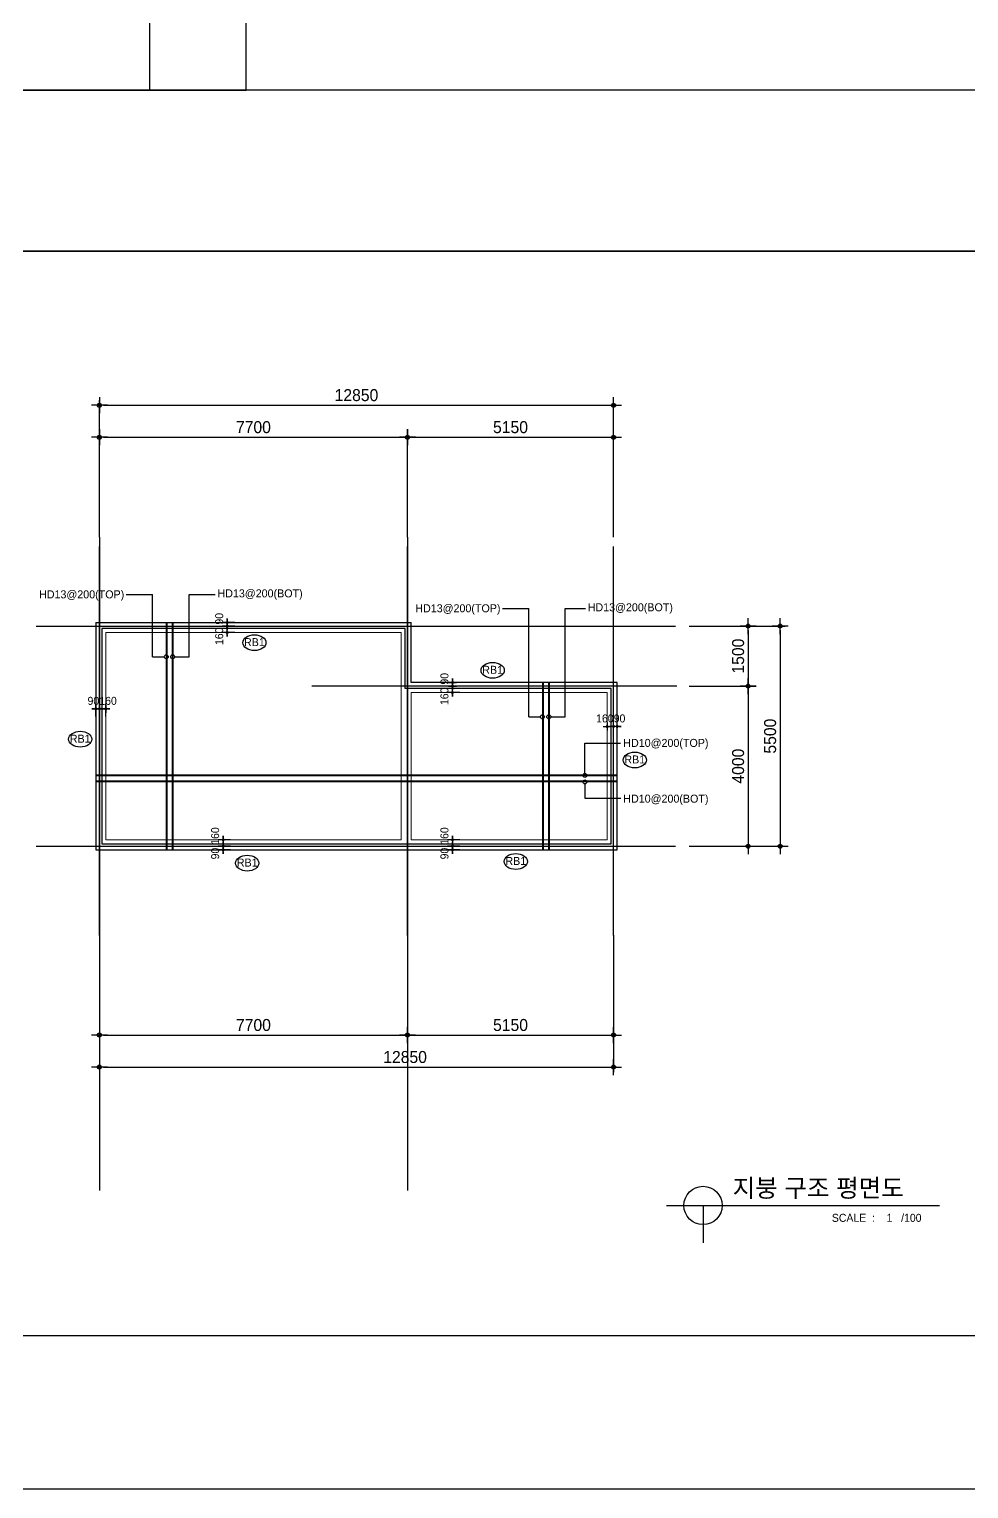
# Model space of a CAD drawing. Header units: millimetres. Extents: x 2237537 to 2823092, y 532110 to 734861.
# Drawn here: x 2461650 to 2485133, y 602024 to 638504 of the extents above; entities that cross this region are included whole.
import ezdxf
from ezdxf.enums import TextEntityAlignment as Align
from ezdxf.lldxf.tags import DXFTag

# ---------------------------------------------------------------- set-up
doc = ezdxf.new("R2010")
doc.units = ezdxf.units.MM
doc.header["$LTSCALE"] = 300
doc.header["$MEASUREMENT"] = 0
doc.layers.get('0').update_dxf_attribs({"lineweight": 0})
for name, color, linetype in [('2', 2, 'Continuous'), ('6', 6, 'Continuous'), ('CEN', 1, 'CEN'), ('COL', 2, 'Continuous'), ('DIM', 7, 'Continuous'), ('ETC', 6, 'Continuous'), ('FORM', 4, 'Continuous'), ('TEX', 3, 'Continuous'), ('WID', 4, 'Continuous')]:
    doc.layers.add(name, color=color, linetype=linetype)
doc.styles.add('울릉도', font='Expo M.ttf')
doc.styles.add('휴먼세엑스포', font='Dotum.ttf')
tags = doc.linetypes.add('CEN', pattern=[62, 60, -1, 0, -1]).pattern_tags.tags
tags[10:11] = [DXFTag(74, 4), DXFTag(75, 0), DXFTag(340, '0'), DXFTag(46, 1.0), DXFTag(50, 0.0), DXFTag(44, 0.0), DXFTag(45, 0.0)]
tags[8:9] = [DXFTag(74, 4), DXFTag(75, 0), DXFTag(340, '0'), DXFTag(46, 1.0), DXFTag(50, 0.0), DXFTag(44, 0.0), DXFTag(45, 0.0)]
tags[6:7] = [DXFTag(74, 4), DXFTag(75, 0), DXFTag(340, '0'), DXFTag(46, 1.0), DXFTag(50, 0.0), DXFTag(44, 0.0), DXFTag(45, 0.0)]
tags[4:5] = [DXFTag(74, 4), DXFTag(75, 0), DXFTag(340, '0'), DXFTag(46, 1.0), DXFTag(50, 0.0), DXFTag(44, 0.0), DXFTag(45, 0.0)]
tags = doc.linetypes.add('HID', pattern=[2.3, 1.5, -0.8]).pattern_tags.tags
tags[6:7] = [DXFTag(74, 4), DXFTag(75, 0), DXFTag(340, '0'), DXFTag(46, 1.0), DXFTag(50, 0.0), DXFTag(44, 0.0), DXFTag(45, 0.0)]
tags[4:5] = [DXFTag(74, 4), DXFTag(75, 0), DXFTag(340, '0'), DXFTag(46, 1.0), DXFTag(50, 0.0), DXFTag(44, 0.0), DXFTag(45, 0.0)]
doc.dimstyles.new('CPDIM1', dxfattribs={"dimtxt": 3, "dimasz": 1, "dimexe": 1.25, "dimexo": 1, "dimgap": 1, "dimtad": 1, "dimdec": 0, "dimzin": 1, "dimdsep": 46, "dimtxsty": '휴먼세엑스포', "dimblk1": 'Z_DOT', "dimblk2": 'Z_DOT', "dimsah": 1, "dimcen": 2.5, "dimadec": 0, "dimazin": 0, "dimtfac": 1, "dimtdec": 0, "dimtix": 1, "dimtmove": 2, "dimatfit": 3, "dimldrblk": 'Z_DOT', "dimfxl": 1, "dimtolj": 1, "dimtzin": 1, "dimarcsym": 0})

# ---------------------------------------------------------------- blocks, each defined once
blk = doc.blocks.new('Z_DOT')
at = {"layer": 'DIM', "color": 7}
for p, q in [((-2, 0), (2, 0)), ((0, -2), (0, 2))]:
    blk.add_line(p, q, dxfattribs=at)
for radius in [0.5, 0.25]:
    blk.add_circle((0, 0), radius, dxfattribs=at)
blk = doc.blocks.new('*D72')
at = {"layer": 'DEFPOINTS', "color": 0}
for p in [(2471104, 628305), (2463404, 625705), (2471104, 625705)]:
    blk.add_point(p, dxfattribs=at)
at = {"layer": 'DIM', "color": 0, "lineweight": -2}
for p, q in [((2463404, 625805), (2463404, 628430)), ((2463504, 628305), (2471004, 628305)), ((2471104, 625805), (2471104, 628430))]:
    blk.add_line(p, q, dxfattribs=at)
at = {"layer": 'DIM', "color": 0, "lineweight": -2, "xscale": 100, "yscale": 100, "zscale": 100, "rotation": 180}
blk.add_blockref('Z_DOT', (2463404, 628305), dxfattribs=at)
at = {"layer": 'DIM', "color": 0, "lineweight": -2, "xscale": 100, "yscale": 100, "zscale": 100}
blk.add_blockref('Z_DOT', (2471104, 628305), dxfattribs=at)
at = {"layer": 'DIM', "color": 0, "insert": (2467254, 628556), "char_height": 300, "attachment_point": 5, "style": '휴먼세엑스포'}
blk.add_mtext('\\A1;7700', dxfattribs=at)
blk = doc.blocks.new('*D73')
at = {"layer": 'DEFPOINTS', "color": 0}
for p in [(2476254, 629105), (2463404, 625705), (2476254, 625705)]:
    blk.add_point(p, dxfattribs=at)
at = {"layer": 'DIM', "color": 0, "lineweight": -2}
for p, q in [((2463404, 625805), (2463404, 629230)), ((2463504, 629105), (2476154, 629105)), ((2476254, 625805), (2476254, 629230))]:
    blk.add_line(p, q, dxfattribs=at)
at = {"layer": 'DIM', "color": 0, "lineweight": -2, "xscale": 100, "yscale": 100, "zscale": 100, "rotation": 180}
blk.add_blockref('Z_DOT', (2463404, 629105), dxfattribs=at)
at = {"layer": 'DIM', "color": 0, "lineweight": -2, "xscale": 100, "yscale": 100, "zscale": 100}
blk.add_blockref('Z_DOT', (2476254, 629105), dxfattribs=at)
at = {"layer": 'DIM', "color": 0, "insert": (2469829, 629356), "char_height": 300, "attachment_point": 5, "style": '휴먼세엑스포'}
blk.add_mtext('\\A1;12850', dxfattribs=at)
blk = doc.blocks.new('*D75')
at = {"layer": 'DEFPOINTS', "color": 0}
for p in [(2476254, 628305), (2471104, 625705), (2476254, 625705)]:
    blk.add_point(p, dxfattribs=at)
at = {"layer": 'DIM', "color": 0, "lineweight": -2}
for p, q in [((2471104, 625805), (2471104, 628430)), ((2471204, 628305), (2476154, 628305)), ((2476254, 625805), (2476254, 628430))]:
    blk.add_line(p, q, dxfattribs=at)
at = {"layer": 'DIM', "color": 0, "lineweight": -2, "xscale": 100, "yscale": 100, "zscale": 100, "rotation": 180}
blk.add_blockref('Z_DOT', (2471104, 628305), dxfattribs=at)
at = {"layer": 'DIM', "color": 0, "lineweight": -2, "xscale": 100, "yscale": 100, "zscale": 100}
blk.add_blockref('Z_DOT', (2476254, 628305), dxfattribs=at)
at = {"layer": 'DIM', "color": 0, "insert": (2473679, 628556), "char_height": 300, "attachment_point": 5, "style": '휴먼세엑스포'}
blk.add_mtext('\\A1;5150', dxfattribs=at)
blk = doc.blocks.new('*D76')
at = {"layer": 'DEFPOINTS', "color": 0}
for p in [(2478047, 623585), (2478047, 618085), (2480418, 618085)]:
    blk.add_point(p, dxfattribs=at)
at = {"layer": 'DIM', "color": 0, "lineweight": -2}
for p, q in [((2478147, 623585), (2480543, 623585)), ((2480418, 623485), (2480418, 618185)), ((2478147, 618085), (2480543, 618085))]:
    blk.add_line(p, q, dxfattribs=at)
at = {"layer": 'DIM', "color": 0, "lineweight": -2, "xscale": 100, "yscale": 100, "zscale": 100}
for p, rotation in [((2480418, 623585), 90), ((2480418, 618085), 270)]:
    blk.add_blockref('Z_DOT', p, dxfattribs=dict(at, rotation=rotation))
at = {"layer": 'DIM', "color": 0, "insert": (2480168, 620835), "char_height": 300, "attachment_point": 5, "rotation": 90, "style": '휴먼세엑스포'}
blk.add_mtext('\\A1;5500', dxfattribs=at)
blk = doc.blocks.new('*D77')
at = {"layer": 'DEFPOINTS', "color": 0}
for p in [(2478047, 622085), (2478047, 618085), (2479618, 618085)]:
    blk.add_point(p, dxfattribs=at)
at = {"layer": 'DIM', "color": 0, "lineweight": -2}
for p, q in [((2478147, 622085), (2479743, 622085)), ((2479618, 621985), (2479618, 618185)), ((2478147, 618085), (2479743, 618085))]:
    blk.add_line(p, q, dxfattribs=at)
at = {"layer": 'DIM', "color": 0, "lineweight": -2, "xscale": 100, "yscale": 100, "zscale": 100}
for p, rotation in [((2479618, 622085), 90), ((2479618, 618085), 270)]:
    blk.add_blockref('Z_DOT', p, dxfattribs=dict(at, rotation=rotation))
at = {"layer": 'DIM', "color": 0, "insert": (2479368, 620085), "char_height": 300, "attachment_point": 5, "rotation": 90, "style": '휴먼세엑스포'}
blk.add_mtext('\\A1;4000', dxfattribs=at)
blk = doc.blocks.new('*D78')
at = {"layer": 'DEFPOINTS', "color": 0}
for p in [(2478047, 623585), (2478047, 622085), (2479618, 622085)]:
    blk.add_point(p, dxfattribs=at)
at = {"layer": 'DIM', "color": 0, "lineweight": -2}
for p, q in [((2478147, 623585), (2479743, 623585)), ((2479618, 623485), (2479618, 622185)), ((2478147, 622085), (2479743, 622085))]:
    blk.add_line(p, q, dxfattribs=at)
at = {"layer": 'DIM', "color": 0, "lineweight": -2, "xscale": 100, "yscale": 100, "zscale": 100}
for p, rotation in [((2479618, 623585), 90), ((2479618, 622085), 270)]:
    blk.add_blockref('Z_DOT', p, dxfattribs=dict(at, rotation=rotation))
at = {"layer": 'DIM', "color": 0, "insert": (2479368, 622835), "char_height": 300, "attachment_point": 5, "rotation": 90, "style": '휴먼세엑스포'}
blk.add_mtext('\\A1;1500', dxfattribs=at)
blk = doc.blocks.new('*D79')
at = {"layer": 'DEFPOINTS', "color": 0}
for p in [(2463404, 615964), (2471104, 615964), (2471104, 613364)]:
    blk.add_point(p, dxfattribs=at)
at = {"layer": 'DIM', "color": 0, "lineweight": -2}
for p, q in [((2463404, 615864), (2463404, 613239)), ((2471104, 615864), (2471104, 613239)), ((2463504, 613364), (2471004, 613364))]:
    blk.add_line(p, q, dxfattribs=at)
at = {"layer": 'DIM', "color": 0, "lineweight": -2, "xscale": 100, "yscale": 100, "zscale": 100, "rotation": 180}
blk.add_blockref('Z_DOT', (2463404, 613364), dxfattribs=at)
at = {"layer": 'DIM', "color": 0, "lineweight": -2, "xscale": 100, "yscale": 100, "zscale": 100}
blk.add_blockref('Z_DOT', (2471104, 613364), dxfattribs=at)
at = {"layer": 'DIM', "color": 0, "insert": (2467254, 613614), "char_height": 300, "attachment_point": 5, "style": '휴먼세엑스포'}
blk.add_mtext('\\A1;7700', dxfattribs=at)
blk = doc.blocks.new('*D80')
at = {"layer": 'DEFPOINTS', "color": 0}
for p in [(2463404, 615964), (2476254, 615964), (2476254, 612564)]:
    blk.add_point(p, dxfattribs=at)
at = {"layer": 'DIM', "color": 0, "lineweight": -2}
for p, q in [((2463404, 615864), (2463404, 612439)), ((2476254, 615864), (2476254, 612439)), ((2463504, 612564), (2476154, 612564))]:
    blk.add_line(p, q, dxfattribs=at)
at = {"layer": 'DIM', "color": 0, "lineweight": -2, "xscale": 100, "yscale": 100, "zscale": 100, "rotation": 180}
blk.add_blockref('Z_DOT', (2463404, 612564), dxfattribs=at)
at = {"layer": 'DIM', "color": 0, "lineweight": -2, "xscale": 100, "yscale": 100, "zscale": 100}
blk.add_blockref('Z_DOT', (2476254, 612564), dxfattribs=at)
at = {"layer": 'DIM', "color": 0, "insert": (2471044, 612814), "char_height": 300, "attachment_point": 5, "style": '휴먼세엑스포'}
blk.add_mtext('\\A1;12850', dxfattribs=at)
blk = doc.blocks.new('*D81')
at = {"layer": 'DEFPOINTS', "color": 0}
for p in [(2471104, 615964), (2476254, 615964), (2476254, 613364)]:
    blk.add_point(p, dxfattribs=at)
at = {"layer": 'DIM', "color": 0, "lineweight": -2}
for p, q in [((2471104, 615864), (2471104, 613239)), ((2476254, 615864), (2476254, 613239)), ((2471204, 613364), (2476154, 613364))]:
    blk.add_line(p, q, dxfattribs=at)
at = {"layer": 'DIM', "color": 0, "lineweight": -2, "xscale": 100, "yscale": 100, "zscale": 100, "rotation": 180}
blk.add_blockref('Z_DOT', (2471104, 613364), dxfattribs=at)
at = {"layer": 'DIM', "color": 0, "lineweight": -2, "xscale": 100, "yscale": 100, "zscale": 100}
blk.add_blockref('Z_DOT', (2476254, 613364), dxfattribs=at)
at = {"layer": 'DIM', "color": 0, "insert": (2473679, 613614), "char_height": 300, "attachment_point": 5, "style": '휴먼세엑스포'}
blk.add_mtext('\\A1;5150', dxfattribs=at)
blk = doc.blocks.new('FORM')
at = {"layer": 'FORM', "flags": 128}
blk.add_lwpolyline([(162564, 26543), (159542, 26543), (159542, 23521), (162564, 23521), (162564, 58478), (159542, 58478), (159542, 55456), (162564, 55456), (162564, 58478), (115719, 58478), (115719, 55456), (118742, 55456), (118742, 58478), (115719, 58478), (115719, 23521), (118742, 23521), (118742, 26543), (115719, 26543), (115719, 23521), (162564, 23521)], dxfattribs=at)
at = {"layer": 'FORM', "const_width": 37.8}
blk.add_lwpolyline([(120245, 27347), (120245, 54452), (159038, 54452), (159038, 27347)], close=True, dxfattribs=at)

msp = doc.modelspace()

# ---------------------------------------------------------------- linework, layer by layer
at = {"linetype": 'HID', "ltscale": 0.3}
for p, q in [((2463564.1, 623424.7), (2463564.1, 618244.7)), ((2463564.1, 623424.7), (2470944.1, 623424.7)), ((2470944.1, 618244.7), (2470944.1, 623424.7)), ((2476094.1, 621924.7), (2471194.1, 621924.7)), ((2471194.1, 618244.7), (2471194.1, 621924.7)), ((2476094.1, 618244.7), (2476094.1, 621924.7)), ((2463564.1, 618244.7), (2470944.1, 618244.7)), ((2471194.1, 618244.7), (2476094.1, 618244.7))]:
    msp.add_line(p, q, dxfattribs=at)
at = {"layer": '2'}
for p, q in [((2477580, 609105.3), (2484399.2, 609105.3)), ((2478491.6, 609105.3), (2478491.6, 608173.8))]:
    msp.add_line(p, q, dxfattribs=at)
msp.add_circle((2478491.6, 609105.3), 479.1, dxfattribs=at)
at = {"layer": '6'}
for p, q in [((2463404.1, 625805.3), (2463404.1, 609481)), ((2471104.1, 625805.3), (2471104.1, 609481))]:
    msp.add_line(p, q, dxfattribs=at)
at = {"layer": 'CEN'}
for p, q in [((2463404.1, 615848.9), (2463404.1, 625576.9)), ((2471104.1, 615848.9), (2471104.1, 625576.9)), ((2476254.1, 615848.9), (2476254.1, 625576.9)), ((2461821.5, 623584.7), (2477806.1, 623584.7)), ((2477836.8, 622084.7), (2468713.8, 622084.7)), ((2461821.5, 618084.7), (2477806.1, 618084.7))]:
    msp.add_line(p, q, dxfattribs=at)
at = {"layer": 'COL', "const_width": 50}
for points in [[(2465083.9, 617994.7), (2465083.9, 623674.7)], [(2474486.9, 617994.7), (2474486.9, 622174.7)], [(2463314.1, 619852.9), (2476344.1, 619852.9)]]:
    msp.add_lwpolyline(points, dxfattribs=at)
at = {"layer": 'COL', "linetype": 'HID', "const_width": 50}
for points in [[(2465233.9, 617994.7), (2465233.9, 623674.7)], [(2474636.9, 617994.7), (2474636.9, 622174.7)], [(2463314.1, 619702.9), (2476344.1, 619702.9)]]:
    msp.add_lwpolyline(points, dxfattribs=at)
at = {"layer": 'DIM'}
for p, q in [((2466786.1, 623674.7), (2466475.1, 623674.7)), ((2466786.1, 623584.7), (2466475.1, 623584.7)), ((2466786.1, 623584.7), (2466475.1, 623584.7)), ((2466600.1, 623724.7), (2466600.1, 623774.7)), ((2466600.1, 623634.7), (2466600.1, 623684.7)), ((2466600.1, 623584.7), (2466600.1, 623674.7)), ((2466600.1, 623424.7), (2466600.1, 623584.7)), ((2466600.1, 623534.7), (2466600.1, 623484.7)), ((2466786.1, 623424.7), (2466475.1, 623424.7)), ((2466600.1, 623374.7), (2466600.1, 623324.7)), ((2472415, 622174.7), (2472104, 622174.7)), ((2472415, 622084.7), (2472104, 622084.7)), ((2472415, 622084.7), (2472104, 622084.7)), ((2472229, 622224.7), (2472229, 622274.7)), ((2472229, 622134.7), (2472229, 622184.7)), ((2472229, 622084.7), (2472229, 622174.7)), ((2472229, 621924.7), (2472229, 622084.7)), ((2472229, 622034.7), (2472229, 621984.7)), ((2463314.1, 621329.7), (2463314.1, 621640.7)), ((2463404.1, 621329.7), (2463404.1, 621640.7)), ((2463404.1, 621329.7), (2463404.1, 621640.7)), ((2463564.1, 621329.7), (2463564.1, 621640.7)), ((2472415, 621924.7), (2472104, 621924.7)), ((2472229, 621874.7), (2472229, 621824.7)), ((2463264.1, 621515.7), (2463214.1, 621515.7)), ((2463354.1, 621515.7), (2463304.1, 621515.7)), ((2463314.1, 621515.7), (2463404.1, 621515.7)), ((2463404.1, 621515.7), (2463564.1, 621515.7)), ((2463454.1, 621515.7), (2463504.1, 621515.7)), ((2463614.1, 621515.7), (2463664.1, 621515.7)), ((2476394.1, 621076.9), (2476444.1, 621076.9)), ((2466498, 618294.7), (2466498, 618344.7)), ((2472229, 618294.7), (2472229, 618344.7)), ((2466684, 618244.7), (2466373, 618244.7)), ((2466684, 618084.7), (2466373, 618084.7)), ((2466684, 618084.7), (2466373, 618084.7)), ((2466684, 617994.7), (2466373, 617994.7)), ((2466498, 618244.7), (2466498, 618084.7)), ((2466498, 618134.7), (2466498, 618184.7)), ((2466498, 618084.7), (2466498, 617994.7)), ((2466498, 618034.7), (2466498, 617984.7)), ((2472415, 618244.7), (2472104, 618244.7)), ((2472415, 618084.7), (2472104, 618084.7)), ((2472415, 618084.7), (2472104, 618084.7)), ((2472415, 617994.7), (2472104, 617994.7)), ((2472229, 618244.7), (2472229, 618084.7)), ((2472229, 618134.7), (2472229, 618184.7)), ((2472229, 618084.7), (2472229, 617994.7)), ((2472229, 618034.7), (2472229, 617984.7)), ((2466498, 617944.7), (2466498, 617894.7)), ((2472229, 617944.7), (2472229, 617894.7))]:
    msp.add_line(p, q, dxfattribs=at)
at = {"layer": 'ETC'}
for p, q in [((2464075.7, 624375.2), (2464733.9, 624375.2)), ((2464733.9, 622817.9), (2464733.9, 624375.2)), ((2465643.9, 622817.9), (2465643.9, 624375.2)), ((2465643.9, 624375.2), (2466296.1, 624375.2)), ((2473478.7, 624027.2), (2474136.9, 624027.2)), ((2474136.9, 621317.9), (2474136.9, 624027.2)), ((2475046.9, 621317.9), (2475046.9, 624027.2)), ((2475046.9, 624027.2), (2475549.1, 624027.2)), ((2464733.9, 622817.9), (2465023.9, 622817.9)), ((2465283.9, 622817.9), (2465643.9, 622817.9)), ((2474136.9, 621317.9), (2474426.9, 621317.9)), ((2474686.9, 621317.9), (2475046.9, 621317.9)), ((2475537.5, 619902.9), (2475537.5, 620656.9)), ((2475537.5, 620656.9), (2476427.5, 620656.9)), ((2475537.5, 619642.9), (2475537.5, 619282.9)), ((2475537.5, 619282.9), (2476437.5, 619282.9))]:
    msp.add_line(p, q, dxfattribs=at)
for centre in [(2465073.9, 622817.9), (2465233.9, 622817.9), (2474476.9, 621317.9), (2474636.9, 621317.9), (2475537.5, 619852.9), (2475537.5, 619692.9)]:
    msp.add_circle(centre, 50, dxfattribs=at)
at = {"layer": 'WID'}
for p, q in [((2463314.1, 623674.7), (2463314.1, 617994.7)), ((2463314.1, 623674.7), (2471194.1, 623674.7)), ((2471044.1, 623524.7), (2463464.1, 623524.7)), ((2471194.1, 622174.7), (2471194.1, 623674.7)), ((2476344.1, 622174.7), (2471194.1, 622174.7)), ((2476344.1, 617994.7), (2476344.1, 622174.7)), ((2463314.1, 617994.7), (2476344.1, 617994.7))]:
    msp.add_line(p, q, dxfattribs=at)
msp.add_lwpolyline([(2463464.1, 623524.7), (2463464.1, 618144.7), (2476194.1, 618144.7), (2476194.1, 622024.7), (2471044.1, 622024.7), (2471044.1, 623524.7)], dxfattribs=at)
for centre in [(2467278, 623170.9), (2473232.7, 622479.4), (2462925, 620757.9), (2476783.6, 620238.4), (2467099, 617661.9), (2473811, 617701.9)]:
    msp.add_ellipse(centre, major_axis=(-290, 0), ratio=0.6810345, dxfattribs=at)

# ---------------------------------------------------------------- block references
at = {"xscale": 0.7999999999883585, "yscale": 0.7999999999883585, "zscale": 0.8}
msp.add_blockref('FORM', (2337023.4, 618164.1), dxfattribs=at)
msp.add_blockref('FORM', (2332617.3, 578502.8))
at = {"layer": 'DIM', "yscale": 50, "zscale": 50}
for p, xscale, rotation in [((2466600.1, 623674.7), 50, 270), ((2466600.1, 623584.7), 50, 270), ((2466600.1, 623584.7), 50, 90), ((2466600.1, 623424.7), 50, 90), ((2472229, 622174.7), 50, 270), ((2472229, 622084.7), 50, 270), ((2472229, 622084.7), 50, 90), ((2472229, 621924.7), 50, 90), ((2463404.1, 621515.7), 50, 180), ((2463564.1, 621515.7), 50, 180), ((2476094.1, 621076.9), -50, 180), ((2466498, 618244.7), -50, 90), ((2472229, 618244.7), -50, 90), ((2466498, 618084.7), -50, 270), ((2466498, 618084.7), -50, 90), ((2466498, 617994.7), -50, 270), ((2472229, 618084.7), -50, 270), ((2472229, 618084.7), -50, 90), ((2472229, 617994.7), -50, 270)]:
    msp.add_blockref('Z_DOT', p, dxfattribs=dict(at, xscale=xscale, rotation=rotation))
for p, xscale in [((2463314.1, 621515.7), 50), ((2463404.1, 621515.7), 50), ((2476254.1, 621076.9), -50), ((2476344.1, 621076.9), -50)]:
    msp.add_blockref('Z_DOT', p, dxfattribs=dict(at, xscale=xscale))

# ---------------------------------------------------------------- texts
at = {"layer": '2', "style": '휴먼세엑스포'}
for s, height, p in [('지붕 구조 평면도', 450, (2479229.3, 609541.5)), ('SCALE  :    1   /100', 200, (2481711.1, 608796.4))]:
    msp.add_text(s, height=height, dxfattribs=at).set_placement(p, align=Align.MIDDLE_LEFT)
at = {"layer": 'DIM', "char_height": 200, "attachment_point": 5, "rotation": 90, "style": '휴먼세엑스포'}
for s, insert in [('\\A1;90', (2466400, 623768.7)), ('\\A1;160', (2466400, 623330.7)), ('\\A1;90', (2472028.9, 622268.7)), ('\\A1;160', (2472028.9, 621830.7)), ('\\A1;160', (2466297.9, 618338.7)), ('\\A1;160', (2472028.9, 618338.7)), ('\\A1;90', (2466297.9, 617900.7)), ('\\A1;90', (2472028.9, 617900.7))]:
    msp.add_mtext(s, dxfattribs=dict(at, insert=insert))
at = {"layer": 'DIM', "char_height": 200, "attachment_point": 5, "style": '휴먼세엑스포'}
for s, insert in [('\\A1;90', (2463254.1, 621715.9)), ('\\A1;160', (2463621, 621715.9)), ('\\A1;160', (2476037.2, 621277.1)), ('\\A1;90', (2476404.1, 621277.1))]:
    msp.add_mtext(s, dxfattribs=dict(at, insert=insert))
at = {"layer": 'TEX', "style": '울릉도'}
for s, p in [('HD13@200(TOP)', (2461896.3, 624278.8)), ('HD13@200(BOT)', (2466355.3, 624303.5)), ('HD13@200(TOP)', (2471299.3, 623930.8)), ('HD13@200(BOT)', (2475608.3, 623955.5)), ('HD10@200(TOP)', (2476497.5, 620565.9)), ('HD10@200(BOT)', (2476497.5, 619172.9))]:
    msp.add_text(s, height=200, dxfattribs=at).set_placement(p)
for p in [(2467278, 623184.3), (2473232.7, 622492.8), (2462925, 620771.3), (2476783.5, 620251.8), (2467099, 617675.3), (2473811, 617715.3)]:
    msp.add_text('RB1', height=200, dxfattribs=at).set_placement(p, align=Align.MIDDLE)

# ---------------------------------------------------------------- dimensions: what is measured, and where the dimension line sits
at = {"layer": 'DIM'}
for base, p1, p2, picture, middle in [((2476254.1, 629105.3), (2463404.1, 625705.3), (2476254.1, 625705.3), '*D73', (2469829.1, 629355.5)), ((2471104.1, 628305.3), (2463404.1, 625705.3), (2471104.1, 625705.3), '*D72', (2467254.1, 628555.5)), ((2476254.1, 628305.3), (2471104.1, 625705.3), (2476254.1, 625705.3), '*D75', (2473679.1, 628555.5)), ((2471104.1, 613364.2), (2463404.1, 615964.2), (2471104.1, 615964.2), '*D79', (2467254.1, 613614.4)), ((2476254.1, 613364.2), (2471104.1, 615964.2), (2476254.1, 615964.2), '*D81', (2473679.1, 613614.4))]:
    dim = msp.add_linear_dim(base=base, p1=p1, p2=p2, dimstyle='CPDIM1', override={"dimscale": 100}, dxfattribs=at)
    dim.commit()
    dim.dimension.update_dxf_attribs({"geometry": picture, "text_midpoint": middle})
for base, p1, p2, picture, middle in [((2480418.3, 618084.7), (2478047.4, 623584.7), (2478047.4, 618084.7), '*D76', (2480168.1, 620834.7)), ((2479618.3, 622084.7), (2478047.4, 623584.7), (2478047.4, 622084.7), '*D78', (2479368.1, 622834.7)), ((2479618.3, 618084.7), (2478047.4, 622084.7), (2478047.4, 618084.7), '*D77', (2479368.1, 620084.7))]:
    dim = msp.add_linear_dim(base=base, p1=p1, p2=p2, angle=90, dimstyle='CPDIM1', override={"dimscale": 100}, dxfattribs=at)
    dim.commit()
    dim.dimension.update_dxf_attribs({"geometry": picture, "text_midpoint": middle})
dim = msp.add_linear_dim(base=(2476254.1, 612564.2), p1=(2463404.1, 615964.2), p2=(2476254.1, 615964.2), dimstyle='CPDIM1', override={"dimscale": 100}, dxfattribs=at)
dim.commit()
dim.dimension.update_dxf_attribs({"geometry": '*D80', "text_midpoint": (2471044.1, 612814.4), "dimtype": 160})

doc.saveas('drawing.dxf')
